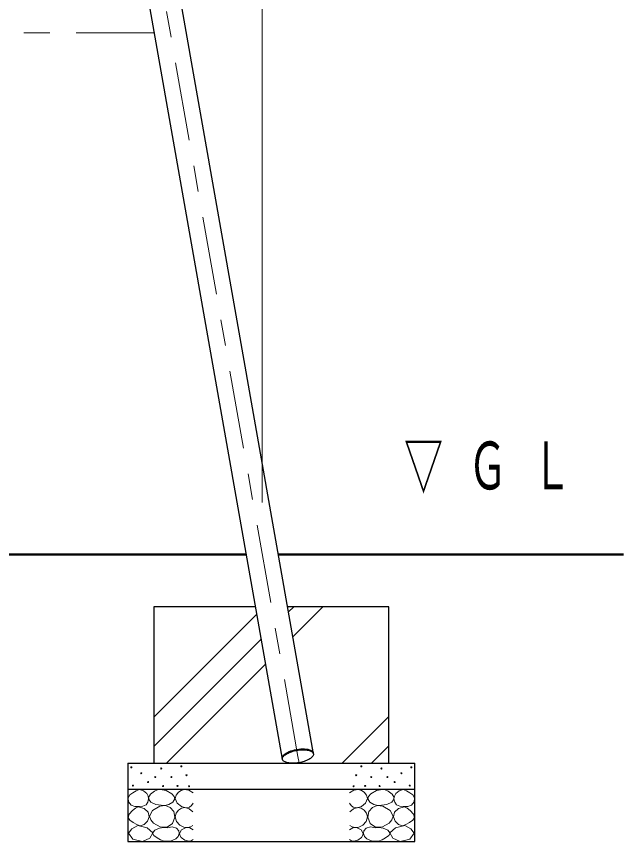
# Model space of a CAD drawing. Units: millimetres on the paper. Extents: x 197 to 617, y 140 to 437.
# Drawn here: x 297.91 to 321.18, y 201.88 to 233.51 of the extents above; entities that cross this region are included whole.
import ezdxf

# ---------------------------------------------------------------- set-up
doc = ezdxf.new("R2010")
doc.units = ezdxf.units.MM
doc.linetypes.add('USER2', pattern=[6, 3, -1, 1, -1])
doc.layers.add('線', color=2, linetype='Continuous', lineweight=25)
doc.layers.add('補助', color=2, linetype='Continuous', lineweight=13)
doc.styles.add('ＭＳ ゴシック', font='')
doc.styles.get('ＭＳ ゴシック').set_extended_font_data('MS Gothic')

msp = doc.modelspace()

# ---------------------------------------------------------------- linework, layer by layer
at = {"layer": '線', "color": 1, "linetype": 'USER2', "lineweight": 13}
for p, q in [((308.7, 205.135), (298.525, 262.841)), ((303.194, 232.877), (244.167, 232.877)), ((308.7, 205.135), (308.742, 204.899))]:
    msp.add_line(p, q, dxfattribs=at)
at = {"layer": '線', "color": 7}
for p, q in [((308.104, 205.03), (298.345, 260.379)), ((309.296, 205.24), (299.536, 260.589)), ((303.181, 210.877), (303.181, 204.877)), ((307.073, 210.877), (303.181, 210.877)), ((312.181, 210.877), (308.302, 210.877)), ((312.181, 204.877), (312.181, 210.877)), ((309.296, 205.24), (309.29, 205.276)), ((308.104, 205.03), (308.098, 205.065)), ((302.181, 204.877), (302.181, 201.877)), ((302.181, 204.877), (313.181, 204.877)), ((313.181, 201.877), (313.181, 204.877)), ((302.181, 203.877), (313.181, 203.877)), ((302.181, 201.877), (313.181, 201.877))]:
    msp.add_line(p, q, dxfattribs=at)
at = {"layer": '線', "color": 7, "lineweight": 50}
for p, q in [((306.721, 212.877), (240.641, 212.877)), ((321.181, 212.877), (307.949, 212.877))]:
    msp.add_line(p, q, dxfattribs=at)
at = {"layer": '線', "color": 7, "lineweight": 13}
for p, q in [((308.337, 210.677), (308.537, 210.877)), ((308.505, 209.723), (309.66, 210.877)), ((310.395, 204.877), (312.181, 206.663)), ((311.517, 204.877), (312.181, 205.54))]:
    msp.add_line(p, q, dxfattribs=at)
at = {"layer": '線'}
msp.add_lwpolyline([(308.098, 205.065), (308.098, 205.097), (308.107, 205.13), (308.127, 205.164), (308.157, 205.197), (308.196, 205.231), (308.243, 205.263), (308.298, 205.294), (308.36, 205.322), (308.427, 205.348), (308.499, 205.371), (308.575, 205.391), (308.652, 205.406), (308.73, 205.418), (308.808, 205.426), (308.883, 205.429), (308.956, 205.427), (309.023, 205.422), (309.086, 205.412), (309.141, 205.397), (309.189, 205.379), (309.228, 205.358), (309.258, 205.333), (309.279, 205.305), (309.29, 205.276)], dxfattribs=at)
at = {"layer": '線', "color": 7}
msp.add_lwpolyline([(308.104, 205.03), (308.103, 205.051), (308.106, 205.073), (308.114, 205.095), (308.126, 205.117), (308.142, 205.14), (308.163, 205.162), (308.188, 205.184), (308.217, 205.206), (308.249, 205.228), (308.285, 205.248), (308.324, 205.268), (308.366, 205.287), (308.411, 205.304), (308.457, 205.321), (308.506, 205.336), (308.556, 205.349), (308.607, 205.361), (308.658, 205.371), (308.711, 205.379), (308.763, 205.386), (308.814, 205.39), (308.865, 205.393), (308.914, 205.393), (308.962, 205.392), (309.008, 205.388), (309.051, 205.383), (309.092, 205.376), (309.13, 205.367), (309.164, 205.356), (309.195, 205.344), (309.222, 205.33), (309.246, 205.314), (309.265, 205.298), (309.28, 205.279), (309.29, 205.26), (309.296, 205.24), (309.297, 205.219), (309.294, 205.198), (309.286, 205.175), (309.274, 205.153), (309.258, 205.131), (309.237, 205.108), (309.212, 205.086), (309.183, 205.064), (309.151, 205.043), (309.115, 205.022), (309.076, 205.002), (309.034, 204.983), (308.989, 204.966), (308.943, 204.949), (308.894, 204.934), (308.844, 204.921), (308.793, 204.909), (308.742, 204.899), (308.69, 204.891), (308.637, 204.885), (308.586, 204.88), (308.535, 204.878), (308.486, 204.877), (308.438, 204.878), (308.392, 204.882), (308.349, 204.887), (308.308, 204.894), (308.27, 204.903), (308.236, 204.914), (308.205, 204.926), (308.178, 204.94), (308.154, 204.956), (308.135, 204.973), (308.12, 204.991), (308.11, 205.01)], close=True, dxfattribs=at)
at = {"layer": '補助'}
for p, q in [((307.335, 214.877), (307.335, 295.253)), ((303.181, 206.643), (307.124, 210.587)), ((303.181, 205.52), (307.293, 209.632)), ((303.66, 204.877), (307.461, 208.678))]:
    msp.add_line(p, q, dxfattribs=at)
for points in [[(302.63, 203.865), (302.5, 203.814), (302.376, 203.745), (302.259, 203.664), (302.186, 203.554), (302.206, 203.403), (302.306, 203.276), (302.444, 203.224), (302.598, 203.219), (302.75, 203.231), (302.877, 203.282), (302.952, 203.388), (302.978, 203.516), (302.961, 203.621), (302.902, 203.719), (302.779, 203.816)], [(303.418, 203.867), (303.32, 203.854), (303.207, 203.813), (303.048, 203.697), (302.975, 203.559), (302.992, 203.479), (303.067, 203.391), (303.257, 203.296), (303.456, 203.267), (303.603, 203.263), (303.753, 203.294), (303.905, 203.386), (303.98, 203.51), (303.961, 203.603), (303.867, 203.71), (303.653, 203.834)], [(311.943, 203.867), (312.041, 203.854), (312.154, 203.813), (312.313, 203.697), (312.386, 203.559), (312.369, 203.479), (312.295, 203.391), (312.105, 203.296), (311.905, 203.267), (311.758, 203.263), (311.608, 203.294), (311.456, 203.386), (311.381, 203.51), (311.4, 203.603), (311.494, 203.71), (311.708, 203.834)], [(312.732, 203.865), (312.861, 203.814), (312.985, 203.745), (313.102, 203.664), (313.175, 203.554), (313.155, 203.403), (313.055, 203.276), (312.918, 203.224), (312.763, 203.219), (312.611, 203.231), (312.485, 203.282), (312.409, 203.388), (312.383, 203.516), (312.4, 203.621), (312.459, 203.719), (312.582, 203.816)], [(302.579, 203.206), (302.472, 203.15), (302.363, 203.066), (302.234, 202.93), (302.186, 202.794), (302.259, 202.697), (302.389, 202.61), (302.522, 202.524), (302.655, 202.483), (302.808, 202.532), (302.934, 202.661), (302.996, 202.826), (302.965, 202.997), (302.802, 203.142)], [(303.164, 202.58), (303.416, 202.443), (303.683, 202.423), (303.889, 202.572), (303.986, 202.807), (303.94, 203.023), (303.802, 203.186), (303.625, 203.254), (303.402, 203.229), (303.127, 203.068), (303.007, 202.85), (303.06, 202.707)], [(312.197, 202.58), (311.945, 202.443), (311.678, 202.423), (311.473, 202.572), (311.376, 202.807), (311.421, 203.023), (311.559, 203.186), (311.736, 203.254), (311.959, 203.229), (312.234, 203.068), (312.354, 202.85), (312.301, 202.707)], [(312.782, 203.206), (312.889, 203.15), (312.998, 203.066), (313.127, 202.93), (313.175, 202.794), (313.103, 202.697), (312.972, 202.61), (312.84, 202.524), (312.706, 202.483), (312.553, 202.532), (312.427, 202.661), (312.365, 202.826), (312.396, 202.997), (312.559, 203.142)], [(302.563, 202.487), (302.336, 202.367), (302.2, 202.191), (302.37, 201.965), (302.738, 201.883), (303.025, 202.005), (303.134, 202.213), (302.918, 202.395)], [(303.705, 202.404), (303.554, 202.417), (303.391, 202.388), (303.213, 202.307), (303.126, 202.199), (303.18, 202.105), (303.299, 202.015), (303.429, 201.938), (303.575, 201.891), (303.812, 201.895), (304.018, 201.977), (304.112, 202.073), (304.153, 202.188), (304.132, 202.291), (304.051, 202.383), (303.883, 202.434)], [(311.657, 202.404), (311.807, 202.417), (311.97, 202.388), (312.149, 202.307), (312.235, 202.199), (312.181, 202.105), (312.062, 202.015), (311.933, 201.938), (311.786, 201.891), (311.549, 201.895), (311.343, 201.977), (311.249, 202.073), (311.208, 202.188), (311.229, 202.291), (311.311, 202.383), (311.479, 202.434)], [(312.799, 202.487), (313.025, 202.367), (313.161, 202.191), (312.992, 201.965), (312.623, 201.883), (312.336, 202.005), (312.227, 202.213), (312.443, 202.395)]]:
    msp.add_lwpolyline(points, close=True, dxfattribs=at)
for points in [[(304.681, 203.743), (304.512, 203.84), (304.338, 203.87), (304.226, 203.836), (304.123, 203.762), (304.034, 203.656), (303.996, 203.521), (304.07, 203.346), (304.231, 203.217), (304.397, 203.169), (304.541, 203.192), (304.622, 203.259), (304.681, 203.35)], [(310.681, 203.743), (310.849, 203.84), (311.023, 203.87), (311.135, 203.836), (311.238, 203.762), (311.328, 203.656), (311.365, 203.521), (311.292, 203.346), (311.131, 203.217), (310.965, 203.169), (310.82, 203.192), (310.739, 203.259), (310.681, 203.35)], [(304.674, 203.02), (304.531, 203.13), (304.37, 203.179), (304.236, 203.154), (304.117, 203.077), (304.029, 202.962), (303.996, 202.818), (304.05, 202.645), (304.174, 202.507), (304.326, 202.43), (304.478, 202.412), (304.581, 202.441), (304.674, 202.494)], [(310.687, 203.02), (310.83, 203.13), (310.991, 203.179), (311.125, 203.154), (311.245, 203.077), (311.332, 202.962), (311.365, 202.818), (311.312, 202.645), (311.188, 202.507), (311.035, 202.43), (310.883, 202.412), (310.78, 202.441), (310.687, 202.494)], [(304.681, 202.33), (304.56, 202.396), (304.414, 202.412), (304.24, 202.325), (304.155, 202.19), (304.167, 202.117), (304.224, 202.032), (304.368, 201.922), (304.516, 201.886), (304.602, 201.907), (304.681, 201.949)], [(310.681, 202.33), (310.801, 202.396), (310.947, 202.412), (311.121, 202.325), (311.207, 202.19), (311.194, 202.117), (311.137, 202.032), (310.994, 201.922), (310.845, 201.886), (310.759, 201.907), (310.681, 201.949)]]:
    msp.add_lwpolyline(points, dxfattribs=at)
for centre in [(302.313, 204.72), (303.46, 204.676), (304.229, 204.759), (311.132, 204.759), (311.902, 204.676), (313.048, 204.72), (302.693, 204.492), (303.232, 204.347), (303.851, 204.348), (304.429, 204.418), (310.932, 204.418), (311.511, 204.348), (312.13, 204.347), (312.668, 204.492), (302.376, 204.023), (302.953, 204.156), (303.529, 204.004), (304.083, 204.007), (304.526, 203.996), (310.835, 203.996), (311.278, 204.007), (311.832, 204.004), (312.408, 204.156), (312.985, 204.023)]:
    msp.add_circle(centre, 0.02, dxfattribs=at)

# ---------------------------------------------------------------- texts
at = {"layer": '補助', "insert": (312.764, 217.21), "char_height": 1.833, "attachment_point": 1, "style": 'ＭＳ ゴシック'}
msp.add_mtext('\\T1.64;\\W0.6;▽ＧＬ', dxfattribs=at)

doc.saveas('drawing.dxf')
